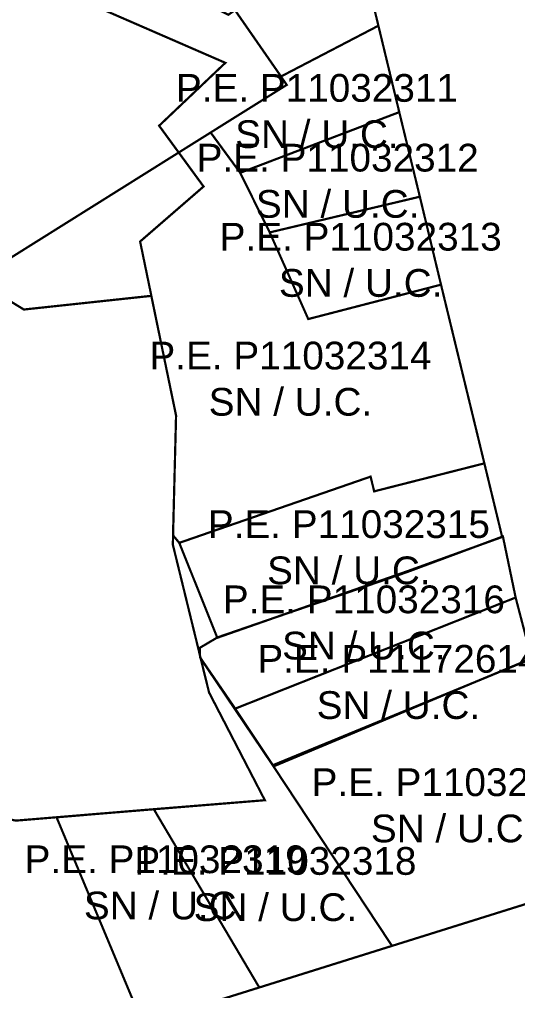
# Model space of a CAD drawing. Header units: metres. Extents: x 561401 to 594056, y 8460144 to 8508504.
# Drawn here: x 586906.9 to 586951.8, y 8501192 to 8501279.5 of the extents above; entities that cross this region are included whole.
import ezdxf

# ---------------------------------------------------------------- set-up
doc = ezdxf.new("R2010")
doc.units = ezdxf.units.M
for name, color, linetype in [('1.2. AFECTADOS BASE GRAFICA GORE', 76, 'Continuous'), ('1.2. AFECTADOS BASE GRAFICA SUNARP', 150, 'Continuous'), ('1.2. BASE GRAFICA SUNARP', 150, 'Continuous'), ('1.3 ETIQUETA P.E. Y U.C.', 1, 'Continuous')]:
    doc.layers.add(name, color=color, linetype=linetype)
doc.styles.add('Arial', font='arial.ttf', dxfattribs={"height": 1})

msp = doc.modelspace()

# ---------------------------------------------------------------- linework, layer by layer
at = {"layer": '1.2. AFECTADOS BASE GRAFICA GORE', "color": 64, "linetype": 'Continuous', "lineweight": -3, "const_width": 0.2}
msp.add_lwpolyline([(586852.778, 8501295.487), (586862.36, 8501289.229), (586868.75, 8501284.92), (586877.763, 8501280.111), (586880.813, 8501273.452), (586886.239, 8501265.584), (586895.953, 8501260.315), (586907.315, 8501253.367), (586918.81, 8501254.596), (586917.796, 8501259.495), (586923.518, 8501264.454), (586919.511, 8501269.933), (586925.481, 8501275.602), (586912.197, 8501281.381), (586908.42, 8501285.44), (586908.668, 8501287.1), (586897.536, 8501293.558), (586890.906, 8501297.397), (586886.413, 8501301.216), (586877.408, 8501306.965), (586862.846, 8501315.663), (586861.527, 8501312.504), (586855.541, 8501302.796), (586852.778, 8501295.487)], close=True, dxfattribs=at)
at = {"layer": '1.2. AFECTADOS BASE GRAFICA SUNARP', "color": 64, "linetype": 'Continuous', "lineweight": -3, "const_width": 0.2}
for points in [[(586934.531, 8501298.512), (586939.282, 8501278.947), (586941.164, 8501271.158), (586943.019, 8501263.534), (586944.927, 8501255.606), (586948.837, 8501239.5), (586950.438, 8501232.886), (586950.514, 8501232.887), (586951.657, 8501227.404), (586953.09, 8501221.92), (586953.094, 8501221.887), (586958.045, 8501201.492), (586940.51, 8501196.006), (586928.541, 8501192.257), (586918.047, 8501188.974), (586906.05, 8501185.225), (586898.278, 8501182.79), (586888.529, 8501179.739), (586880.107, 8501177.098), (586881.205, 8501171.013), (586789.702, 8501136.804)], [(586846.264, 8501250.108), (586855.013, 8501242.469), (586869.74, 8501232.771), (586881.539, 8501229.262), (586885.316, 8501225.213), (586890.519, 8501219.014), (586898.097, 8501215.885), (586902.821, 8501208.027), (586906.606, 8501207.297), (586914.687, 8501207.967), (586929.043, 8501209.137), (586924.013, 8501218.844), (586920.748, 8501232.171), (586921.036, 8501243.809), (586918.81, 8501254.596), (586907.315, 8501253.367), (586895.953, 8501260.315), (586886.239, 8501265.584), (586880.813, 8501273.452), (586877.763, 8501280.111)]]:
    msp.add_lwpolyline(points, dxfattribs=at)
at = {"layer": '1.2. BASE GRAFICA SUNARP', "color": 64, "linetype": 'Continuous', "lineweight": -3, "const_width": 0.2}
for points in [[(586934.531, 8501298.512), (586924.837, 8501295.779), (586923.193, 8501293.434), (586910.203, 8501287.767), (586925.745, 8501279.932), (586926.355, 8501280.345), (586930.502, 8501274.373), (586939.282, 8501278.947), (586934.531, 8501298.512)], [(586941.164, 8501271.158), (586939.282, 8501278.947), (586930.502, 8501274.373), (586931.013, 8501273.61), (586924.155, 8501269.32), (586926.821, 8501265.689), (586941.164, 8501271.158)], [(586941.164, 8501271.158), (586926.821, 8501265.689), (586929.482, 8501260.316), (586943.019, 8501263.534), (586941.164, 8501271.158)], [(586929.482, 8501260.316), (586926.821, 8501265.689), (586924.155, 8501269.32), (586902.943, 8501256.034), (586907.316, 8501253.365), (586918.804, 8501254.6), (586921.041, 8501243.808), (586920.762, 8501233.012), (586921.328, 8501232.333), (586938.58, 8501238.304), (586938.9, 8501236.975), (586948.837, 8501239.5), (586944.927, 8501255.606), (586932.959, 8501252.507), (586929.482, 8501260.316)], [(586943.019, 8501263.534), (586929.482, 8501260.316), (586932.959, 8501252.507), (586944.927, 8501255.606), (586943.019, 8501263.534)], [(586950.438, 8501232.886), (586948.837, 8501239.5), (586938.9, 8501236.975), (586938.58, 8501238.304), (586921.328, 8501232.333), (586924.749, 8501223.805), (586941.852, 8501229.693), (586950.438, 8501232.886)], [(586951.657, 8501227.404), (586950.514, 8501232.887), (586941.797, 8501229.743), (586924.654, 8501223.743), (586923.2, 8501222.883), (586923.197, 8501222.018), (586926.374, 8501217.393), (586951.657, 8501227.404)], [(586953.09, 8501221.92), (586951.657, 8501227.404), (586926.374, 8501217.393), (586929.84, 8501212.191), (586953.09, 8501221.92)], [(586929.756, 8501212.286), (586923.255, 8501221.916), (586924.016, 8501218.844), (586929.043, 8501209.136), (586919.03, 8501208.326), (586928.541, 8501192.257), (586940.51, 8501196.006), (586929.756, 8501212.286)], [(586953.094, 8501221.887), (586929.756, 8501212.286), (586940.51, 8501196.006), (586958.045, 8501201.492), (586953.094, 8501221.887)], [(586919.03, 8501208.326), (586914.687, 8501207.967), (586910.263, 8501207.594), (586918.047, 8501188.974), (586928.541, 8501192.257), (586919.03, 8501208.326)]]:
    msp.add_lwpolyline(points, close=True, dxfattribs=at)

# ---------------------------------------------------------------- texts
at = {"layer": '1.3 ETIQUETA P.E. Y U.C.', "color": 1, "char_height": 2.5, "attachment_point": 5, "style": 'Arial'}
for s, insert in [('P.E. P11032311\\PSN / U.C.', (586933.74, 8501271.24)), ('P.E. P11032312\\PSN / U.C.', (586935.61, 8501264.952)), ('P.E. P11032313\\PSN / U.C.', (586937.684, 8501257.828)), ('P.E. P11032314\\PSN / U.C.', (586931.354, 8501247.114)), ('P.E. P11032315\\PSN / U.C.', (586936.62, 8501231.921)), ('P.E. P11032316\\PSN / U.C.', (586937.972, 8501225.14)), ('P.E. P11172614\\PSN / U.C.', (586941.088, 8501219.779)), ('P.E. P11032317\\PSN / U.C.', (586945.976, 8501208.658)), ('P.E. P11032319\\PSN / U.C.', (586920.097, 8501201.711)), ('P.E. P11032318\\PSN / U.C.', (586929.996, 8501201.561))]:
    msp.add_mtext(s, dxfattribs=dict(at, insert=insert))

doc.saveas('drawing.dxf')
